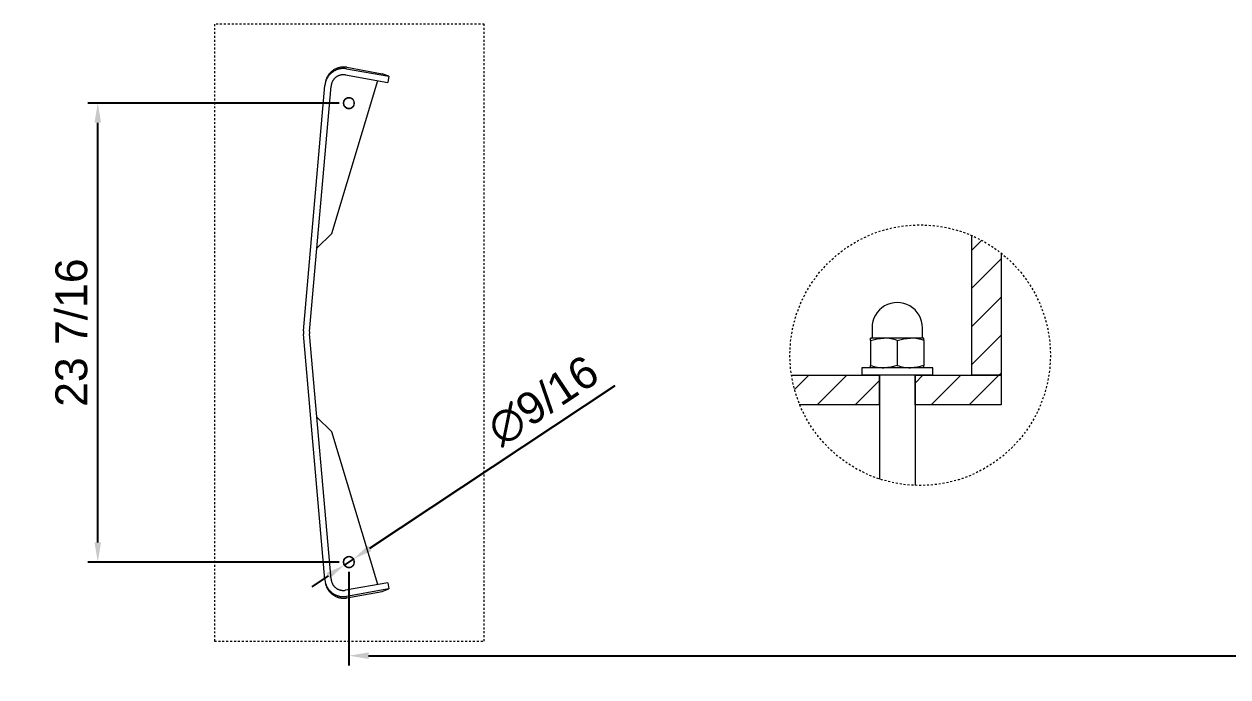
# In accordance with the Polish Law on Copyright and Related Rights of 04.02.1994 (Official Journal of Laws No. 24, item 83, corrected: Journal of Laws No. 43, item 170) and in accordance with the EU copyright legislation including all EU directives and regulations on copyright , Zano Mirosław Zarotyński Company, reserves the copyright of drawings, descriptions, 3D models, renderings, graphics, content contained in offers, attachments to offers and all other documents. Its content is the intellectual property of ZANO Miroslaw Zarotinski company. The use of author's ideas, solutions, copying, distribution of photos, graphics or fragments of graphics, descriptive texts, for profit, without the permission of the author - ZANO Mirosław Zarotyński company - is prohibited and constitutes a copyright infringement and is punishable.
# Model space of a CAD drawing. Header units: inches. Extents: x -10 to 196, y -2 to 124.
# Drawn here: x -10.1 to 51.4, y -1.5 to 31.8 of the extents above; entities that cross this region are included whole.
import ezdxf

# ---------------------------------------------------------------- set-up
doc = ezdxf.new("R2010")
doc.units = ezdxf.units.IN
doc.linetypes.add('HIDDEN', pattern=[1.905, 1.27, -0.635])
for name, color, linetype, lineweight in [('ZANO_R', 7, 'Continuous', 0), ('ZANO_R_przerywana', 250, 'HIDDEN', 0), ('ZANO_W', 1, 'Continuous', 0)]:
    doc.layers.add(name, color=color, linetype=linetype, lineweight=lineweight)
doc.styles.get("Standard").update_dxf_attribs({"font": 'arial.ttf'})
doc.dimstyles.new('amerykanie', dxfattribs={"dimtxt": 50, "dimasz": 50, "dimexe": 0.5, "dimexo": 0.5, "dimgap": 1, "dimtad": 1, "dimdec": 0, "dimzin": 0, "dimlunit": 5, "dimtxsty": 'Standard', "dimcen": 0.09, "dimclrd": 1, "dimclre": 1, "dimclrt": 1, "dimazin": 0, "dimtfac": 1, "dimtdec": 0, "dimtmove": 0, "dimatfit": 3, "dimfxl": 1, "dimtzin": 0, "dimarcsym": 1})

# ---------------------------------------------------------------- blocks, each defined once
blk = doc.blocks.new('*D399')
at = {"layer": 'ZANO_W', "color": 1, "lineweight": -2}
for p, q in [((7.578, 5.042), (20.109, 13.357)), ((6.285, 4.184), (6.745, 4.489)), ((5.452, 3.631), (4.619, 3.078))]:
    blk.add_line(p, q, dxfattribs=at)
at = {"layer": 'ZANO_W', "color": 1}
for points in [[(7.486, 5.18), (7.67, 4.903), (6.745, 4.489)], [(5.544, 3.492), (5.36, 3.77), (6.285, 4.184)]]:
    blk.add_solid(points, dxfattribs=at)
at = {"layer": 'ZANO_W', "color": 1, "insert": (16.437, 12.571), "char_height": 1.625, "attachment_point": 5, "rotation": 33.56791}
blk.add_mtext('∅9/16', dxfattribs=at)
blk = doc.blocks.new('*D400')
at = {"layer": 'ZANO_W', "color": 1, "lineweight": -2}
for p, q in [((6.015, 27.763), (-6.812, 27.763)), ((-6.312, 5.336), (-6.312, 26.763)), ((6.015, 4.336), (-6.812, 4.336))]:
    blk.add_line(p, q, dxfattribs=at)
at = {"layer": 'ZANO_W', "color": 1}
for points in [[(-6.145, 26.763), (-6.479, 26.763), (-6.312, 27.763)], [(-6.479, 5.336), (-6.145, 5.336), (-6.312, 4.336)]]:
    blk.add_solid(points, dxfattribs=at)
at = {"layer": 'ZANO_W', "color": 1, "insert": (-7.653, 16.049), "char_height": 1.625, "attachment_point": 5, "rotation": 90}
blk.add_mtext('23 7/16', dxfattribs=at)
blk = doc.blocks.new('*D401')
at = {"layer": 'ZANO_W', "color": 1, "lineweight": -2}
for p, q in [((6.515, 3.836), (6.515, -0.944)), ((111.279, 3.836), (111.279, -0.944)), ((7.515, -0.444), (110.279, -0.444))]:
    blk.add_line(p, q, dxfattribs=at)
at = {"layer": 'ZANO_W', "color": 1}
for points in [[(7.515, -0.277), (7.515, -0.611), (6.515, -0.444)], [(110.279, -0.611), (110.279, -0.277), (111.279, -0.444)]]:
    blk.add_solid(points, dxfattribs=at)
at = {"layer": 'ZANO_W', "color": 1, "insert": (58.897, 0.897), "char_height": 1.625, "attachment_point": 5}
blk.add_mtext('104 3/4', dxfattribs=at)

msp = doc.modelspace()

# ---------------------------------------------------------------- linework, layer by layer
at = {"layer": 'ZANO_R'}
for p, q in [((5.84741, 29.51885), (5.81794, 29.50478)), ((5.87735, 29.53189), (5.84741, 29.51885)), ((5.90772, 29.5439), (5.87735, 29.53189)), ((5.93849, 29.55485), (5.90772, 29.5439)), ((5.96961, 29.56474), (5.93849, 29.55485)), ((6.00106, 29.57355), (5.96961, 29.56474)), ((6.03279, 29.58127), (6.00106, 29.57355)), ((6.06477, 29.5879), (6.03279, 29.58127)), ((6.06953, 29.514), (6.03741, 29.50781)), ((6.09696, 29.59343), (6.06477, 29.5879)), ((6.10185, 29.51908), (6.06953, 29.514)), ((6.12932, 29.59784), (6.09696, 29.59343)), ((6.13433, 29.52304), (6.10185, 29.51908)), ((6.16181, 29.60114), (6.12932, 29.59784)), ((6.16692, 29.52588), (6.13433, 29.52304)), ((6.19439, 29.60331), (6.16181, 29.60114)), ((6.19959, 29.52759), (6.16692, 29.52588)), ((6.22703, 29.60437), (6.19439, 29.60331)), ((6.2323, 29.52816), (6.19959, 29.52759)), ((6.25969, 29.6043), (6.22703, 29.60437)), ((6.26502, 29.52761), (6.2323, 29.52816)), ((6.29233, 29.60311), (6.25969, 29.6043)), ((6.29769, 29.52593), (6.26502, 29.52761)), ((6.3249, 29.6008), (6.29233, 29.60311)), ((6.33028, 29.52312), (6.29769, 29.52593)), ((6.35738, 29.59736), (6.3249, 29.6008)), ((6.36276, 29.51919), (6.33028, 29.52312)), ((6.38972, 29.59282), (6.35738, 29.59736)), ((6.39509, 29.51414), (6.36276, 29.51919)), ((6.4018, 29.59083), (6.38972, 29.59281)), ((6.39509, 29.51414), (8.54857, 29.13346)), ((6.4018, 29.59083), (8.20698, 29.26689)), ((5.32987, 28.91994), (5.3213, 28.88842)), ((5.33951, 28.95114), (5.32987, 28.91994)), ((5.34689, 28.91571), (5.33587, 28.88491)), ((5.35022, 28.98199), (5.33951, 28.95114)), ((5.35897, 28.94611), (5.34689, 28.91571)), ((5.36199, 29.01246), (5.35022, 28.98199)), ((5.37209, 28.97608), (5.35897, 28.94611)), ((5.37479, 29.0425), (5.36199, 29.01246)), ((5.38625, 29.00558), (5.37209, 28.97608)), ((5.38863, 29.07208), (5.37479, 29.0425)), ((5.40141, 29.03457), (5.38625, 29.00558)), ((5.40347, 29.10117), (5.38863, 29.07208)), ((5.41756, 29.06302), (5.40141, 29.03457)), ((5.4193, 29.12974), (5.40347, 29.10117)), ((5.43469, 29.0909), (5.41756, 29.06302)), ((5.43611, 29.15774), (5.4193, 29.12974)), ((5.45277, 29.11816), (5.43469, 29.0909)), ((5.45387, 29.18514), (5.43611, 29.15774)), ((5.47178, 29.14479), (5.45277, 29.11816)), ((5.47256, 29.21192), (5.45387, 29.18514)), ((5.4917, 29.17074), (5.47178, 29.14479)), ((5.49217, 29.23804), (5.47256, 29.21192)), ((5.51251, 29.19599), (5.4917, 29.17074)), ((5.51266, 29.26347), (5.49217, 29.23804)), ((5.53417, 29.2205), (5.51251, 29.19599)), ((5.53401, 29.28818), (5.51266, 29.26347)), ((5.5562, 29.31214), (5.53401, 29.28818)), ((5.55667, 29.24425), (5.53417, 29.2205)), ((5.5792, 29.33533), (5.5562, 29.31214)), ((5.57998, 29.26721), (5.55667, 29.24425)), ((5.60299, 29.3577), (5.5792, 29.33533)), ((5.60406, 29.28936), (5.57998, 29.26721)), ((5.62753, 29.37925), (5.60299, 29.3577)), ((5.6289, 29.31065), (5.60406, 29.28936)), ((5.6528, 29.39994), (5.62753, 29.37925)), ((5.65446, 29.33108), (5.6289, 29.31065)), ((5.64626, 21.1114), (7.98896, 28.91094)), ((5.67876, 29.41975), (5.6528, 29.39994)), ((5.6807, 29.35061), (5.65446, 29.33108)), ((5.68857, 28.90164), (5.6778, 28.88268)), ((5.70539, 29.43865), (5.67876, 29.41975)), ((5.70761, 29.36922), (5.6807, 29.35061)), ((5.69999, 28.92023), (5.68857, 28.90164)), ((5.71204, 28.9384), (5.69999, 28.92023)), ((5.73266, 29.45663), (5.70539, 29.43865)), ((5.73514, 29.38689), (5.70761, 29.36922)), ((5.72472, 28.95615), (5.71204, 28.9384)), ((5.738, 28.97346), (5.72472, 28.95615)), ((5.76053, 29.47366), (5.73266, 29.45663)), ((5.76327, 29.4036), (5.73514, 29.38689)), ((5.75187, 28.99029), (5.738, 28.97346)), ((5.76631, 29.00663), (5.75187, 28.99029)), ((5.78896, 29.48971), (5.76053, 29.47366)), ((5.79196, 29.41933), (5.76327, 29.4036)), ((5.78131, 29.02247), (5.76631, 29.00663)), ((5.79685, 29.03777), (5.78131, 29.02247)), ((5.81794, 29.50478), (5.78896, 29.48971)), ((5.82117, 29.43405), (5.79196, 29.41933)), ((5.81291, 29.05253), (5.79685, 29.03777)), ((5.82946, 29.06673), (5.81291, 29.05253)), ((5.85088, 29.44776), (5.82117, 29.43405)), ((5.8465, 29.08035), (5.82946, 29.06673)), ((5.864, 29.09337), (5.8465, 29.08035)), ((5.88104, 29.46044), (5.85088, 29.44776)), ((5.88194, 29.10578), (5.864, 29.09337)), ((5.91162, 29.47206), (5.88104, 29.46044)), ((5.90029, 29.11756), (5.88194, 29.10578)), ((5.91904, 29.1287), (5.90029, 29.11756)), ((5.94259, 29.48262), (5.91162, 29.47206)), ((5.93817, 29.13918), (5.91904, 29.1287)), ((5.95765, 29.149), (5.93817, 29.13918)), ((5.9739, 29.49211), (5.94259, 29.48262)), ((5.97745, 29.15814), (5.95765, 29.149)), ((6.00552, 29.5005), (5.9739, 29.49211)), ((5.99756, 29.16659), (5.97745, 29.15814)), ((6.01795, 29.17434), (5.99756, 29.16659)), ((6.03741, 29.50781), (6.00552, 29.5005)), ((6.03859, 29.18138), (6.01795, 29.17434)), ((6.05946, 29.1877), (6.03859, 29.18138)), ((6.08054, 29.1933), (6.05946, 29.1877)), ((6.1018, 29.19817), (6.08054, 29.1933)), ((6.12322, 29.2023), (6.1018, 29.19817)), ((6.14477, 29.20568), (6.12322, 29.2023)), ((6.16642, 29.20832), (6.14477, 29.20568)), ((6.18814, 29.21021), (6.16642, 29.20832)), ((6.20993, 29.21135), (6.18814, 29.21021)), ((6.23173, 29.21174), (6.20993, 29.21135)), ((6.25354, 29.21137), (6.23173, 29.21174)), ((6.27532, 29.21025), (6.25354, 29.21137)), ((6.29705, 29.20838), (6.27532, 29.21025)), ((6.31871, 29.20576), (6.29705, 29.20838)), ((6.34025, 29.20239), (6.31871, 29.20576)), ((6.34025, 29.20239), (8.50878, 28.81905)), ((8.54857, 29.13346), (8.20698, 29.26689)), ((8.54857, 29.13346), (8.50878, 28.81905)), ((4.19308, 16.13181), (5.28926, 28.66124)), ((4.50686, 16.10436), (5.60304, 28.63379)), ((5.29259, 28.69379), (5.28926, 28.66124)), ((5.29613, 28.7397), (5.29027, 28.67275)), ((5.29703, 28.7262), (5.29259, 28.69379)), ((5.3026, 28.75844), (5.29703, 28.7262)), ((5.30927, 28.79047), (5.3026, 28.75844)), ((5.31383, 28.85663), (5.30745, 28.8246)), ((5.31705, 28.82225), (5.30927, 28.79047)), ((5.3213, 28.88842), (5.31383, 28.85663)), ((5.32592, 28.85374), (5.31705, 28.82225)), ((5.33587, 28.88491), (5.32592, 28.85374)), ((5.60526, 28.65549), (5.60304, 28.63379)), ((5.60822, 28.6771), (5.60526, 28.65549)), ((5.61193, 28.69859), (5.60822, 28.6771)), ((5.61638, 28.71994), (5.61193, 28.69859)), ((5.62156, 28.74113), (5.61638, 28.71994)), ((5.62747, 28.76212), (5.62156, 28.74113)), ((5.63411, 28.7829), (5.62747, 28.76212)), ((5.64146, 28.80344), (5.63411, 28.7829)), ((5.64951, 28.82371), (5.64146, 28.80344)), ((5.65826, 28.84368), (5.64951, 28.82371)), ((5.66769, 28.86335), (5.65826, 28.84368)), ((5.6778, 28.88268), (5.66769, 28.86335)), ((6.23943, 27.77199), (6.23927, 27.76258)), ((6.23927, 27.76258), (6.23943, 27.75317)), ((6.23991, 27.78139), (6.23943, 27.77199)), ((6.23943, 27.75317), (6.23991, 27.74377)), ((6.24072, 27.79076), (6.23991, 27.78139)), ((6.23991, 27.74377), (6.24072, 27.73439)), ((6.24184, 27.80011), (6.24072, 27.79076)), ((6.24072, 27.73439), (6.24184, 27.72505)), ((6.24328, 27.80941), (6.24184, 27.80011)), ((6.24184, 27.72505), (6.24328, 27.71575)), ((6.24504, 27.81865), (6.24328, 27.80941)), ((6.24328, 27.71575), (6.24504, 27.70651)), ((6.24711, 27.82783), (6.24504, 27.81865)), ((6.24504, 27.70651), (6.24711, 27.69733)), ((6.24949, 27.83694), (6.24711, 27.82783)), ((6.24711, 27.69733), (6.24949, 27.68822)), ((6.25219, 27.84595), (6.24949, 27.83694)), ((6.24949, 27.68822), (6.25219, 27.67921)), ((6.25518, 27.85487), (6.25219, 27.84595)), ((6.25219, 27.67921), (6.25518, 27.67029)), ((6.25849, 27.86369), (6.25518, 27.85487)), ((6.25518, 27.67029), (6.25849, 27.66147)), ((6.26209, 27.87238), (6.25849, 27.86369)), ((6.26598, 27.88095), (6.26209, 27.87238)), ((6.27017, 27.88937), (6.26598, 27.88095)), ((6.27464, 27.89766), (6.27017, 27.88937)), ((6.27939, 27.90578), (6.27464, 27.89766)), ((6.28442, 27.91373), (6.27939, 27.90578)), ((6.28972, 27.92151), (6.28442, 27.91373)), ((6.29527, 27.92911), (6.28972, 27.92151)), ((6.30109, 27.93651), (6.29527, 27.92911)), ((6.30715, 27.94371), (6.30109, 27.93651)), ((6.31345, 27.95069), (6.30715, 27.94371)), ((6.31999, 27.95746), (6.31345, 27.95069)), ((6.32676, 27.964), (6.31999, 27.95746)), ((6.33375, 27.9703), (6.32676, 27.964)), ((6.34095, 27.97637), (6.33375, 27.9703)), ((6.34835, 27.98218), (6.34095, 27.97637)), ((6.35594, 27.98774), (6.34835, 27.98218)), ((6.36372, 27.99303), (6.35594, 27.98774)), ((6.37168, 27.99806), (6.36372, 27.99303)), ((6.3798, 28.00281), (6.37168, 27.99806)), ((6.38808, 28.00728), (6.3798, 28.00281)), ((6.39651, 28.01147), (6.38808, 28.00728)), ((6.40507, 28.01537), (6.39651, 28.01147)), ((6.41377, 28.01897), (6.40507, 28.01537)), ((6.42258, 28.02227), (6.41377, 28.01897)), ((6.4315, 28.02527), (6.42258, 28.02227)), ((6.44052, 28.02796), (6.4315, 28.02527)), ((6.44962, 28.03035), (6.44052, 28.02796)), ((6.4588, 28.03242), (6.44962, 28.03035)), ((6.46805, 28.03417), (6.4588, 28.03242)), ((6.47735, 28.03562), (6.46805, 28.03417)), ((6.48669, 28.03674), (6.47735, 28.03562)), ((6.49607, 28.03754), (6.48669, 28.03674)), ((6.50547, 28.03802), (6.49607, 28.03754)), ((6.51487, 28.03818), (6.50547, 28.03802)), ((6.52428, 28.03802), (6.51487, 28.03818)), ((6.53368, 28.03754), (6.52428, 28.03802)), ((6.54306, 28.03674), (6.53368, 28.03754)), ((6.5524, 28.03562), (6.54306, 28.03674)), ((6.5617, 28.03417), (6.5524, 28.03562)), ((6.57095, 28.03242), (6.5617, 28.03417)), ((6.58013, 28.03035), (6.57095, 28.03242)), ((6.58923, 28.02796), (6.58013, 28.03035)), ((6.59825, 28.02527), (6.58923, 28.02796)), ((6.60717, 28.02227), (6.59825, 28.02527)), ((6.61598, 28.01897), (6.60717, 28.02227)), ((6.62468, 28.01537), (6.61598, 28.01897)), ((6.63324, 28.01147), (6.62468, 28.01537)), ((6.64167, 28.00728), (6.63324, 28.01147)), ((6.64995, 28.00281), (6.64167, 28.00728)), ((6.65807, 27.99806), (6.64995, 28.00281)), ((6.66603, 27.99303), (6.65807, 27.99806)), ((6.67381, 27.98774), (6.66603, 27.99303)), ((6.6814, 27.98218), (6.67381, 27.98774)), ((6.6888, 27.97637), (6.6814, 27.98218)), ((6.696, 27.9703), (6.6888, 27.97637)), ((6.70299, 27.964), (6.696, 27.9703)), ((6.70976, 27.95746), (6.70299, 27.964)), ((6.7163, 27.95069), (6.70976, 27.95746)), ((6.7226, 27.94371), (6.7163, 27.95069)), ((6.72866, 27.93651), (6.7226, 27.94371)), ((6.73448, 27.92911), (6.72866, 27.93651)), ((6.74003, 27.92151), (6.73448, 27.92911)), ((6.74533, 27.91373), (6.74003, 27.92151)), ((6.75036, 27.90578), (6.74533, 27.91373)), ((6.75511, 27.89766), (6.75036, 27.90578)), ((6.75958, 27.88937), (6.75511, 27.89766)), ((6.76376, 27.88095), (6.75958, 27.88937)), ((6.76766, 27.87238), (6.76376, 27.88095)), ((6.77126, 27.86369), (6.76766, 27.87238)), ((6.77456, 27.85487), (6.77126, 27.86369)), ((6.77126, 27.66147), (6.77456, 27.67029)), ((6.77756, 27.84595), (6.77456, 27.85487)), ((6.77456, 27.67029), (6.77756, 27.67921)), ((6.78026, 27.83694), (6.77756, 27.84595)), ((6.77756, 27.67921), (6.78026, 27.68822)), ((6.78264, 27.82783), (6.78026, 27.83694)), ((6.78026, 27.68822), (6.78264, 27.69733)), ((6.78471, 27.81865), (6.78264, 27.82783)), ((6.78264, 27.69733), (6.78471, 27.70651)), ((6.78647, 27.80941), (6.78471, 27.81865)), ((6.78471, 27.70651), (6.78647, 27.71575)), ((6.78791, 27.80011), (6.78647, 27.80941)), ((6.78647, 27.71575), (6.78791, 27.72505)), ((6.78903, 27.79076), (6.78791, 27.80011)), ((6.78791, 27.72505), (6.78903, 27.73439)), ((6.78984, 27.78139), (6.78903, 27.79076)), ((6.78903, 27.73439), (6.78984, 27.74377)), ((6.79032, 27.77199), (6.78984, 27.78139)), ((6.78984, 27.74377), (6.79032, 27.75317)), ((6.79048, 27.76258), (6.79032, 27.77199)), ((6.79032, 27.75317), (6.79048, 27.76258)), ((6.25849, 27.66147), (6.26209, 27.65278)), ((6.26209, 27.65278), (6.26598, 27.64421)), ((6.26598, 27.64421), (6.27017, 27.63578)), ((6.27017, 27.63578), (6.27464, 27.6275)), ((6.27464, 27.6275), (6.27939, 27.61938)), ((6.27939, 27.61938), (6.28442, 27.61142)), ((6.28442, 27.61142), (6.28972, 27.60364)), ((6.28972, 27.60364), (6.29527, 27.59605)), ((6.29527, 27.59605), (6.30109, 27.58865)), ((6.30109, 27.58865), (6.30715, 27.58145)), ((6.30715, 27.58145), (6.31345, 27.57447)), ((6.31345, 27.57447), (6.31999, 27.5677)), ((6.31999, 27.5677), (6.32676, 27.56116)), ((6.32676, 27.56116), (6.33375, 27.55485)), ((6.33375, 27.55485), (6.34095, 27.54879)), ((6.34095, 27.54879), (6.34835, 27.54298)), ((6.34835, 27.54298), (6.35594, 27.53742)), ((6.35594, 27.53742), (6.36372, 27.53213)), ((6.36372, 27.53213), (6.37168, 27.5271)), ((6.37168, 27.5271), (6.3798, 27.52235)), ((6.3798, 27.52235), (6.38808, 27.51788)), ((6.38808, 27.51788), (6.39651, 27.51369)), ((6.39651, 27.51369), (6.40507, 27.50979)), ((6.40507, 27.50979), (6.41377, 27.50619)), ((6.41377, 27.50619), (6.42258, 27.50289)), ((6.42258, 27.50289), (6.4315, 27.49989)), ((6.4315, 27.49989), (6.44052, 27.4972)), ((6.44052, 27.4972), (6.44962, 27.49481)), ((6.44962, 27.49481), (6.4588, 27.49274)), ((6.4588, 27.49274), (6.46805, 27.49098)), ((6.46805, 27.49098), (6.47735, 27.48954)), ((6.47735, 27.48954), (6.48669, 27.48842)), ((6.48669, 27.48842), (6.49607, 27.48762)), ((6.49607, 27.48762), (6.50547, 27.48714)), ((6.50547, 27.48714), (6.51487, 27.48698)), ((6.51487, 27.48698), (6.52428, 27.48714)), ((6.52428, 27.48714), (6.53368, 27.48762)), ((6.53368, 27.48762), (6.54306, 27.48842)), ((6.54306, 27.48842), (6.5524, 27.48954)), ((6.5524, 27.48954), (6.5617, 27.49098)), ((6.5617, 27.49098), (6.57095, 27.49274)), ((6.57095, 27.49274), (6.58013, 27.49481)), ((6.58013, 27.49481), (6.58923, 27.4972)), ((6.58923, 27.4972), (6.59825, 27.49989)), ((6.59825, 27.49989), (6.60717, 27.50289)), ((6.60717, 27.50289), (6.61598, 27.50619)), ((6.61598, 27.50619), (6.62468, 27.50979)), ((6.62468, 27.50979), (6.63324, 27.51369)), ((6.63324, 27.51369), (6.64167, 27.51788)), ((6.64167, 27.51788), (6.64995, 27.52235)), ((6.64995, 27.52235), (6.65807, 27.5271)), ((6.65807, 27.5271), (6.66603, 27.53213)), ((6.66603, 27.53213), (6.67381, 27.53742)), ((6.67381, 27.53742), (6.6814, 27.54298)), ((6.6814, 27.54298), (6.6888, 27.54879)), ((6.6888, 27.54879), (6.696, 27.55485)), ((6.696, 27.55485), (6.70299, 27.56116)), ((6.70299, 27.56116), (6.70976, 27.5677)), ((6.70976, 27.5677), (6.7163, 27.57447)), ((6.7163, 27.57447), (6.7226, 27.58145)), ((6.7226, 27.58145), (6.72866, 27.58865)), ((6.72866, 27.58865), (6.73448, 27.59605)), ((6.73448, 27.59605), (6.74003, 27.60364)), ((6.74003, 27.60364), (6.74533, 27.61142)), ((6.74533, 27.61142), (6.75036, 27.61938)), ((6.75036, 27.61938), (6.75511, 27.6275)), ((6.75511, 27.6275), (6.75958, 27.63578)), ((6.75958, 27.63578), (6.76376, 27.64421)), ((6.76376, 27.64421), (6.76766, 27.65278)), ((6.76766, 27.65278), (6.77126, 27.66147)), ((5.64626, 21.1114), (4.87955, 20.36423)), ((38.30534, 21.01672), (38.30534, 13.87629)), ((38.30534, 20.23748), (38.83172, 20.76386)), ((38.30534, 18.29484), (39.81961, 19.80911)), ((39.81961, 20.11578), (39.81961, 13.87629)), ((38.30534, 16.35219), (39.81961, 17.86646)), ((4.18988, 16.07694), (4.18949, 16.04946)), ((4.18949, 16.04946), (4.18988, 16.02197)), ((4.19108, 16.1044), (4.18988, 16.07694)), ((4.18988, 16.02197), (4.19108, 15.99451)), ((4.19308, 16.13181), (4.19108, 16.1044)), ((4.19108, 15.99451), (4.19308, 15.9671)), ((4.50473, 16.06778), (4.50446, 16.04946)), ((4.50446, 16.04946), (4.50473, 16.03113)), ((4.50553, 16.08609), (4.50473, 16.06778)), ((4.50473, 16.03113), (4.50553, 16.01283)), ((4.50686, 16.10436), (4.50553, 16.08609)), ((4.50553, 16.01283), (4.50686, 15.99455)), ((5.60304, 3.46512), (4.50686, 15.99455)), ((33.23255, 16.29911), (33.23255, 15.80698)), ((35.8068, 15.80698), (35.8068, 16.29911)), ((5.28926, 3.43767), (4.19308, 15.9671)), ((33.15683, 15.6474), (33.15683, 15.76912)), ((33.83825, 15.76912), (33.15683, 15.76912)), ((33.15683, 15.6474), (33.49068, 15.73571)), ((33.15683, 15.6474), (33.15683, 14.37658)), ((33.49068, 15.73571), (33.83825, 15.76912)), ((35.20109, 15.76912), (33.83825, 15.76912)), ((34.51967, 15.6474), (34.85352, 15.73571)), ((34.51967, 15.6474), (34.51967, 14.37658)), ((34.85352, 15.73571), (35.20109, 15.76912)), ((35.88252, 15.76912), (35.20109, 15.76912)), ((35.88252, 15.6474), (35.88252, 15.76912)), ((35.88252, 15.6474), (35.88252, 14.37658)), ((38.30534, 14.40955), (39.81961, 15.92381)), ((32.70255, 14.25486), (32.70255, 13.87629)), ((36.33679, 14.25486), (32.70255, 14.25486)), ((33.15683, 14.25486), (33.15683, 14.37658)), ((34.18583, 14.28826), (33.83825, 14.25486)), ((34.51967, 14.37658), (34.18583, 14.28826)), ((35.54866, 14.28826), (35.20109, 14.25486)), ((35.88252, 14.37658), (35.54866, 14.28826)), ((35.88252, 14.25486), (35.88252, 14.37658)), ((36.33679, 13.87629), (36.33679, 14.25486)), ((29.11276, 13.87968), (33.61111, 13.87629)), ((29.26952, 13.1443), (30.00473, 13.87952)), ((30.42988, 12.36202), (31.94564, 13.87778)), ((32.37252, 12.36202), (33.61111, 13.6006)), ((36.33679, 13.87629), (32.70255, 13.87629)), ((33.61111, 12.36202), (33.61111, 13.87629)), ((33.61111, 13.87629), (33.61111, 8.57504)), ((35.42823, 12.36202), (35.42823, 13.87629)), ((35.42823, 13.87629), (39.81961, 13.87629)), ((35.42823, 13.87629), (35.42823, 8.24727)), ((35.42823, 13.47508), (35.82944, 13.87629)), ((36.25782, 12.36202), (37.77208, 13.87629)), ((38.20046, 12.36202), (39.71473, 13.87629)), ((39.81961, 13.87629), (38.30534, 13.87629)), ((39.71473, 13.87629), (39.81961, 13.98117)), ((33.61111, 12.36202), (29.50671, 12.36202)), ((39.81961, 12.36202), (35.42823, 12.36202)), ((5.64626, 10.98752), (4.87955, 11.73468)), ((7.98896, 3.18797), (5.64626, 10.98752)), ((6.23943, 4.34574), (6.23927, 4.33633)), ((6.23927, 4.33633), (6.23943, 4.32692)), ((6.23991, 4.35514), (6.23943, 4.34574)), ((6.23943, 4.32692), (6.23991, 4.31753)), ((6.24072, 4.36452), (6.23991, 4.35514)), ((6.23991, 4.31753), (6.24072, 4.30815)), ((6.24184, 4.37386), (6.24072, 4.36452)), ((6.24072, 4.30815), (6.24184, 4.29881)), ((6.24328, 4.38316), (6.24184, 4.37386)), ((6.24504, 4.39241), (6.24328, 4.38316)), ((6.24711, 4.40159), (6.24504, 4.39241)), ((6.24949, 4.41069), (6.24711, 4.40159)), ((6.25219, 4.41971), (6.24949, 4.41069)), ((6.25518, 4.42863), (6.25219, 4.41971)), ((6.25849, 4.43744), (6.25518, 4.42863)), ((6.26209, 4.44613), (6.25849, 4.43744)), ((6.26598, 4.4547), (6.26209, 4.44613)), ((6.27017, 4.46313), (6.26598, 4.4547)), ((6.27464, 4.47141), (6.27017, 4.46313)), ((6.27939, 4.47953), (6.27464, 4.47141)), ((6.28442, 4.48749), (6.27939, 4.47953)), ((6.28972, 4.49527), (6.28442, 4.48749)), ((6.29527, 4.50286), (6.28972, 4.49527)), ((6.30109, 4.51026), (6.29527, 4.50286)), ((6.30715, 4.51746), (6.30109, 4.51026)), ((6.31345, 4.52445), (6.30715, 4.51746)), ((6.31999, 4.53121), (6.31345, 4.52445)), ((6.32676, 4.53775), (6.31999, 4.53121)), ((6.33375, 4.54406), (6.32676, 4.53775)), ((6.34095, 4.55012), (6.33375, 4.54406)), ((6.34835, 4.55594), (6.34095, 4.55012)), ((6.35594, 4.56149), (6.34835, 4.55594)), ((6.36372, 4.56679), (6.35594, 4.56149)), ((6.37168, 4.57181), (6.36372, 4.56679)), ((6.3798, 4.57657), (6.37168, 4.57181)), ((6.38808, 4.58104), (6.3798, 4.57657)), ((6.39651, 4.58522), (6.38808, 4.58104)), ((6.40507, 4.58912), (6.39651, 4.58522)), ((6.41377, 4.59272), (6.40507, 4.58912)), ((6.42258, 4.59602), (6.41377, 4.59272)), ((6.4315, 4.59902), (6.42258, 4.59602)), ((6.44052, 4.60172), (6.4315, 4.59902)), ((6.44962, 4.6041), (6.44052, 4.60172)), ((6.4588, 4.60617), (6.44962, 4.6041)), ((6.46805, 4.60793), (6.4588, 4.60617)), ((6.47735, 4.60937), (6.46805, 4.60793)), ((6.48669, 4.61049), (6.47735, 4.60937)), ((6.49607, 4.61129), (6.48669, 4.61049)), ((6.50547, 4.61178), (6.49607, 4.61129)), ((6.51487, 4.61194), (6.50547, 4.61178)), ((6.52428, 4.61178), (6.51487, 4.61194)), ((6.53368, 4.61129), (6.52428, 4.61178)), ((6.54306, 4.61049), (6.53368, 4.61129)), ((6.5524, 4.60937), (6.54306, 4.61049)), ((6.5617, 4.60793), (6.5524, 4.60937)), ((6.57095, 4.60617), (6.5617, 4.60793)), ((6.58013, 4.6041), (6.57095, 4.60617)), ((6.58923, 4.60172), (6.58013, 4.6041)), ((6.59825, 4.59902), (6.58923, 4.60172)), ((6.60717, 4.59602), (6.59825, 4.59902)), ((6.61598, 4.59272), (6.60717, 4.59602)), ((6.62468, 4.58912), (6.61598, 4.59272)), ((6.63324, 4.58522), (6.62468, 4.58912)), ((6.64167, 4.58104), (6.63324, 4.58522)), ((6.64995, 4.57657), (6.64167, 4.58104)), ((6.65807, 4.57181), (6.64995, 4.57657)), ((6.66603, 4.56679), (6.65807, 4.57181)), ((6.67381, 4.56149), (6.66603, 4.56679)), ((6.6814, 4.55594), (6.67381, 4.56149)), ((6.6888, 4.55012), (6.6814, 4.55594)), ((6.696, 4.54406), (6.6888, 4.55012)), ((6.70299, 4.53775), (6.696, 4.54406)), ((6.70976, 4.53121), (6.70299, 4.53775)), ((6.7163, 4.52445), (6.70976, 4.53121)), ((6.7226, 4.51746), (6.7163, 4.52445)), ((6.72866, 4.51026), (6.7226, 4.51746)), ((6.73448, 4.50286), (6.72866, 4.51026)), ((6.74003, 4.49527), (6.73448, 4.50286)), ((6.74533, 4.48749), (6.74003, 4.49527)), ((6.75036, 4.47953), (6.74533, 4.48749)), ((6.75511, 4.47141), (6.75036, 4.47953)), ((6.75958, 4.46313), (6.75511, 4.47141)), ((6.76376, 4.4547), (6.75958, 4.46313)), ((6.76766, 4.44613), (6.76376, 4.4547)), ((6.77126, 4.43744), (6.76766, 4.44613)), ((6.77456, 4.42863), (6.77126, 4.43744)), ((6.77756, 4.41971), (6.77456, 4.42863)), ((6.78026, 4.41069), (6.77756, 4.41971)), ((6.78264, 4.40159), (6.78026, 4.41069)), ((6.78471, 4.39241), (6.78264, 4.40159)), ((6.78647, 4.38316), (6.78471, 4.39241)), ((6.78791, 4.37386), (6.78647, 4.38316)), ((6.78903, 4.36452), (6.78791, 4.37386)), ((6.78791, 4.29881), (6.78903, 4.30815)), ((6.78984, 4.35514), (6.78903, 4.36452)), ((6.78903, 4.30815), (6.78984, 4.31753)), ((6.79032, 4.34574), (6.78984, 4.35514)), ((6.78984, 4.31753), (6.79032, 4.32692)), ((6.79048, 4.33633), (6.79032, 4.34574)), ((6.79032, 4.32692), (6.79048, 4.33633)), ((6.24184, 4.29881), (6.24328, 4.28951)), ((6.24328, 4.28951), (6.24504, 4.28026)), ((6.24504, 4.28026), (6.24711, 4.27108)), ((6.24711, 4.27108), (6.24949, 4.26198)), ((6.24949, 4.26198), (6.25219, 4.25296)), ((6.25219, 4.25296), (6.25518, 4.24404)), ((6.25518, 4.24404), (6.25849, 4.23523)), ((6.25849, 4.23523), (6.26209, 4.22653)), ((6.26209, 4.22653), (6.26598, 4.21797)), ((6.26598, 4.21797), (6.27017, 4.20954)), ((6.27017, 4.20954), (6.27464, 4.20126)), ((6.27464, 4.20126), (6.27939, 4.19314)), ((6.27939, 4.19314), (6.28442, 4.18518)), ((6.28442, 4.18518), (6.28972, 4.1774)), ((6.28972, 4.1774), (6.29527, 4.1698)), ((6.29527, 4.1698), (6.30109, 4.1624)), ((6.30109, 4.1624), (6.30715, 4.15521)), ((6.30715, 4.15521), (6.31345, 4.14822)), ((6.31345, 4.14822), (6.31999, 4.14145)), ((6.31999, 4.14145), (6.32676, 4.13491)), ((6.32676, 4.13491), (6.33375, 4.12861)), ((6.33375, 4.12861), (6.34095, 4.12255)), ((6.34095, 4.12255), (6.34835, 4.11673)), ((6.34835, 4.11673), (6.35594, 4.11118)), ((6.35594, 4.11118), (6.36372, 4.10588)), ((6.36372, 4.10588), (6.37168, 4.10085)), ((6.37168, 4.10085), (6.3798, 4.0961)), ((6.3798, 4.0961), (6.38808, 4.09163)), ((6.38808, 4.09163), (6.39651, 4.08744)), ((6.39651, 4.08744), (6.40507, 4.08355)), ((6.40507, 4.08355), (6.41377, 4.07995)), ((6.41377, 4.07995), (6.42258, 4.07664)), ((6.42258, 4.07664), (6.4315, 4.07364)), ((6.4315, 4.07364), (6.44052, 4.07095)), ((6.44052, 4.07095), (6.44962, 4.06857)), ((6.44962, 4.06857), (6.4588, 4.0665)), ((6.4588, 4.0665), (6.46805, 4.06474)), ((6.46805, 4.06474), (6.47735, 4.0633)), ((6.47735, 4.0633), (6.48669, 4.06218)), ((6.48669, 4.06218), (6.49607, 4.06137)), ((6.49607, 4.06137), (6.50547, 4.06089)), ((6.50547, 4.06089), (6.51487, 4.06073)), ((6.51487, 4.06073), (6.52428, 4.06089)), ((6.52428, 4.06089), (6.53368, 4.06137)), ((6.53368, 4.06137), (6.54306, 4.06218)), ((6.54306, 4.06218), (6.5524, 4.0633)), ((6.5524, 4.0633), (6.5617, 4.06474)), ((6.5617, 4.06474), (6.57095, 4.0665)), ((6.57095, 4.0665), (6.58013, 4.06857)), ((6.58013, 4.06857), (6.58923, 4.07095)), ((6.58923, 4.07095), (6.59825, 4.07364)), ((6.59825, 4.07364), (6.60717, 4.07664)), ((6.60717, 4.07664), (6.61598, 4.07995)), ((6.61598, 4.07995), (6.62468, 4.08355)), ((6.62468, 4.08355), (6.63324, 4.08744)), ((6.63324, 4.08744), (6.64167, 4.09163)), ((6.64167, 4.09163), (6.64995, 4.0961)), ((6.64995, 4.0961), (6.65807, 4.10085)), ((6.65807, 4.10085), (6.66603, 4.10588)), ((6.66603, 4.10588), (6.67381, 4.11118)), ((6.67381, 4.11118), (6.6814, 4.11673)), ((6.6814, 4.11673), (6.6888, 4.12255)), ((6.6888, 4.12255), (6.696, 4.12861)), ((6.696, 4.12861), (6.70299, 4.13491)), ((6.70299, 4.13491), (6.70976, 4.14145)), ((6.70976, 4.14145), (6.7163, 4.14822)), ((6.7163, 4.14822), (6.7226, 4.15521)), ((6.7226, 4.15521), (6.72866, 4.1624)), ((6.72866, 4.1624), (6.73448, 4.1698)), ((6.73448, 4.1698), (6.74003, 4.1774)), ((6.74003, 4.1774), (6.74533, 4.18518)), ((6.74533, 4.18518), (6.75036, 4.19314)), ((6.75036, 4.19314), (6.75511, 4.20126)), ((6.75511, 4.20126), (6.75958, 4.20954)), ((6.75958, 4.20954), (6.76376, 4.21797)), ((6.76376, 4.21797), (6.76766, 4.22653)), ((6.76766, 4.22653), (6.77126, 4.23523)), ((6.77126, 4.23523), (6.77456, 4.24404)), ((6.77456, 4.24404), (6.77756, 4.25296)), ((6.77756, 4.25296), (6.78026, 4.26198)), ((6.78026, 4.26198), (6.78264, 4.27108)), ((6.78264, 4.27108), (6.78471, 4.28026)), ((6.78471, 4.28026), (6.78647, 4.28951)), ((6.78647, 4.28951), (6.78791, 4.29881)), ((5.28926, 3.43767), (5.29259, 3.40512)), ((5.29027, 3.42616), (5.29613, 3.35921)), ((5.29259, 3.40512), (5.29703, 3.37271)), ((5.29703, 3.37271), (5.3026, 3.34047)), ((5.3026, 3.34047), (5.30927, 3.30844)), ((5.30745, 3.27431), (5.31383, 3.24228)), ((5.30927, 3.30844), (5.31705, 3.27666)), ((5.31383, 3.24228), (5.3213, 3.21049)), ((5.31705, 3.27666), (5.32592, 3.24517)), ((5.3213, 3.21049), (5.32987, 3.17898)), ((5.32592, 3.24517), (5.33587, 3.21401)), ((5.32987, 3.17898), (5.33951, 3.14777)), ((5.33587, 3.21401), (5.34689, 3.1832)), ((5.33951, 3.14777), (5.35022, 3.11692)), ((5.34689, 3.1832), (5.35897, 3.1528)), ((5.35022, 3.11692), (5.36199, 3.08646)), ((5.35897, 3.1528), (5.37209, 3.12283)), ((5.36199, 3.08646), (5.37479, 3.05642)), ((5.37209, 3.12283), (5.38625, 3.09333)), ((5.38625, 3.09333), (5.40141, 3.06434)), ((5.60304, 3.46512), (5.60526, 3.44342)), ((5.60526, 3.44342), (5.60822, 3.42182)), ((5.60822, 3.42182), (5.61193, 3.40032)), ((5.61193, 3.40032), (5.61638, 3.37897)), ((5.61638, 3.37897), (5.62156, 3.35778)), ((5.62156, 3.35778), (5.62747, 3.33679)), ((5.62747, 3.33679), (5.63411, 3.31601)), ((5.63411, 3.31601), (5.64146, 3.29548)), ((5.64146, 3.29548), (5.64951, 3.27521)), ((5.64951, 3.27521), (5.65826, 3.25523)), ((5.65826, 3.25523), (5.66769, 3.23556)), ((5.66769, 3.23556), (5.6778, 3.21624)), ((5.6778, 3.21624), (5.68857, 3.19727)), ((5.68857, 3.19727), (5.69999, 3.17869)), ((5.69999, 3.17869), (5.71204, 3.16051)), ((5.71204, 3.16051), (5.72472, 3.14276)), ((5.72472, 3.14276), (5.738, 3.12546)), ((5.738, 3.12546), (5.75187, 3.10863)), ((5.75187, 3.10863), (5.76631, 3.09228)), ((5.76631, 3.09228), (5.78131, 3.07645)), ((5.78131, 3.07645), (5.79685, 3.06114)), ((8.50878, 3.27987), (6.34025, 2.89653)), ((8.50878, 3.27987), (8.54857, 2.96546)), ((5.37479, 3.05642), (5.38863, 3.02683)), ((5.38863, 3.02683), (5.40347, 2.99774)), ((5.40141, 3.06434), (5.41756, 3.03589)), ((5.40347, 2.99774), (5.4193, 2.96918)), ((5.41756, 3.03589), (5.43469, 3.00802)), ((5.4193, 2.96918), (5.43611, 2.94118)), ((5.43469, 3.00802), (5.45277, 2.98075)), ((5.43611, 2.94118), (5.45387, 2.91377)), ((5.45277, 2.98075), (5.47178, 2.95413)), ((5.45387, 2.91377), (5.47256, 2.88699)), ((5.47178, 2.95413), (5.4917, 2.92817)), ((5.47256, 2.88699), (5.49217, 2.86087)), ((5.4917, 2.92817), (5.51251, 2.90293)), ((5.49217, 2.86087), (5.51266, 2.83544)), ((5.51251, 2.90293), (5.53417, 2.87841)), ((5.51266, 2.83544), (5.53401, 2.81073)), ((5.53401, 2.81073), (5.5562, 2.78677)), ((5.53417, 2.87841), (5.55667, 2.85466)), ((5.5562, 2.78677), (5.5792, 2.76359)), ((5.55667, 2.85466), (5.57998, 2.8317)), ((5.5792, 2.76359), (5.60299, 2.74121)), ((5.57998, 2.8317), (5.60406, 2.80956)), ((5.60299, 2.74121), (5.62753, 2.71966)), ((5.60406, 2.80956), (5.6289, 2.78826)), ((5.62753, 2.71966), (5.6528, 2.69897)), ((5.6289, 2.78826), (5.65446, 2.76784)), ((5.6528, 2.69897), (5.67876, 2.67916)), ((5.65446, 2.76784), (5.6807, 2.74831)), ((5.67876, 2.67916), (5.70539, 2.66026)), ((5.6807, 2.74831), (5.70761, 2.72969)), ((5.70539, 2.66026), (5.73266, 2.64229)), ((5.70761, 2.72969), (5.73514, 2.71202)), ((5.73266, 2.64229), (5.76053, 2.62526)), ((5.73514, 2.71202), (5.76327, 2.69531)), ((5.76053, 2.62526), (5.78896, 2.6092)), ((5.76327, 2.69531), (5.79196, 2.67959)), ((5.78896, 2.6092), (5.81794, 2.59413)), ((5.79196, 2.67959), (5.82117, 2.66486)), ((5.79685, 3.06114), (5.81291, 3.04638)), ((5.81291, 3.04638), (5.82946, 3.03218)), ((5.81794, 2.59413), (5.84741, 2.58006)), ((5.82117, 2.66486), (5.85088, 2.65115)), ((5.82946, 3.03218), (5.8465, 3.01857)), ((5.8465, 3.01857), (5.864, 3.00555)), ((5.84741, 2.58006), (5.87735, 2.56702)), ((5.85088, 2.65115), (5.88104, 2.63848)), ((5.864, 3.00555), (5.88194, 2.99314)), ((5.87735, 2.56702), (5.90772, 2.55502)), ((5.88104, 2.63848), (5.91162, 2.62685)), ((5.88194, 2.99314), (5.90029, 2.98136)), ((5.90029, 2.98136), (5.91904, 2.97022)), ((5.90772, 2.55502), (5.93849, 2.54406)), ((5.91162, 2.62685), (5.94259, 2.61629)), ((5.91904, 2.97022), (5.93817, 2.95973)), ((5.93817, 2.95973), (5.95765, 2.94992)), ((5.93849, 2.54406), (5.96961, 2.53418)), ((5.94259, 2.61629), (5.9739, 2.60681)), ((5.95765, 2.94992), (5.97745, 2.94078)), ((5.96961, 2.53418), (6.00106, 2.52536)), ((5.9739, 2.60681), (6.00552, 2.59841)), ((5.97745, 2.94078), (5.99756, 2.93233)), ((5.99756, 2.93233), (6.01795, 2.92458)), ((6.00106, 2.52536), (6.03279, 2.51764)), ((6.00552, 2.59841), (6.03741, 2.59111)), ((6.01795, 2.92458), (6.03859, 2.91754)), ((6.03279, 2.51764), (6.06477, 2.51101)), ((6.03741, 2.59111), (6.06953, 2.58491)), ((6.03859, 2.91754), (6.05946, 2.91121)), ((6.05946, 2.91121), (6.08054, 2.90561)), ((6.06477, 2.51101), (6.09696, 2.50549)), ((6.06953, 2.58491), (6.10185, 2.57983)), ((6.08054, 2.90561), (6.1018, 2.90075)), ((6.09696, 2.50549), (6.12932, 2.50107)), ((6.1018, 2.90075), (6.12322, 2.89662)), ((6.10185, 2.57983), (6.13433, 2.57587)), ((6.12322, 2.89662), (6.14477, 2.89323)), ((6.12932, 2.50107), (6.16181, 2.49778)), ((6.13433, 2.57587), (6.16692, 2.57304)), ((6.14477, 2.89323), (6.16642, 2.89059)), ((6.16181, 2.49778), (6.19439, 2.4956)), ((6.16642, 2.89059), (6.18814, 2.8887)), ((6.16692, 2.57304), (6.19959, 2.57133)), ((6.18814, 2.8887), (6.20993, 2.88756)), ((6.19439, 2.4956), (6.22703, 2.49454)), ((6.19959, 2.57133), (6.2323, 2.57075)), ((6.20993, 2.88756), (6.23173, 2.88717)), ((6.22703, 2.49454), (6.25969, 2.49461)), ((6.23173, 2.88717), (6.25354, 2.88754)), ((6.2323, 2.57075), (6.26502, 2.5713)), ((6.25354, 2.88754), (6.27532, 2.88866)), ((6.25969, 2.49461), (6.29233, 2.4958)), ((6.26502, 2.5713), (6.29769, 2.57298)), ((6.27532, 2.88866), (6.29705, 2.89054)), ((6.29233, 2.4958), (6.3249, 2.49812)), ((6.29705, 2.89054), (6.31871, 2.89316)), ((6.29769, 2.57298), (6.33028, 2.57579)), ((6.31871, 2.89316), (6.34025, 2.89653)), ((6.3249, 2.49812), (6.35738, 2.50155)), ((6.33028, 2.57579), (6.36276, 2.57972)), ((6.35738, 2.50155), (6.38972, 2.5061)), ((6.36276, 2.57972), (6.39509, 2.58478)), ((6.38972, 2.5061), (6.4018, 2.50808)), ((8.54857, 2.96546), (6.39509, 2.58478)), ((6.4018, 2.50808), (8.20698, 2.83203)), ((8.20698, 2.83203), (8.54857, 2.96546))]:
    msp.add_line(p, q, dxfattribs=at)
msp.add_lwpolyline([(39.81961, 13.87629), (39.81961, 12.36202)], dxfattribs=at)
for centre in [(6.51486, 27.76256), (6.51486, 4.33631)]:
    msp.add_circle(centre, 0.27558, dxfattribs=at)
for centre, radius, start, end in [((34.51967, 16.29912), 1.28713, 359.9997308, 180.0002692), ((33.19468, 15.80699), 0.03786, 270.0029354, 359.9902351), ((33.82082, 13.7034), 2.06579, 70.2269566, 89.5167659), ((35.18367, 13.7034), 2.06579, 70.2269566, 89.5167659), ((35.84466, 15.80699), 0.03786, 180.0097649, 269.9970646), ((33.85569, 16.3207), 2.06592, 250.2279308, 269.5162644), ((35.21853, 16.3207), 2.06592, 250.2279308, 269.5162644)]:
    msp.add_arc(centre, radius, start, end, dxfattribs=at)
at = {"layer": 'ZANO_R_przerywana', "ltscale": 0.05}
for p, q in [((-0.35118, 31.79819), (-0.35118, 0.30072)), ((13.42897, 31.79819), (-0.35118, 31.79819)), ((13.42897, 0.30072), (13.42897, 31.79819)), ((-0.35118, 0.30072), (13.42897, 0.30072))]:
    msp.add_line(p, q, dxfattribs=at)
at = {"layer": 'ZANO_R_przerywana', "color": 1, "ltscale": 0.05}
msp.add_circle((35.6896, 14.89723), 6.65509, dxfattribs=at)

# ---------------------------------------------------------------- dimensions: what is measured, and where the dimension line sits
at = {"layer": 'ZANO_W'}
dim = msp.add_linear_dim(base=(-6.312147, 27.76256), p1=(6.514864, 4.336313), p2=(6.514856, 27.76256), angle=90, dimstyle='amerykanie', override={"dimtxt": 1.625, "dimasz": 1, "dimgap": 0.5, "dimdec": 4, "dimaunit": 1, "dimadec": 1, "dimtdec": 4, "dimtmove": 1, "dimfrac": 2}, dxfattribs=at)
dim.commit()
dim.dimension.update_dxf_attribs({"geometry": '*D400', "text_midpoint": (-7.652913, 16.049436)})
dim = msp.add_diameter_dim_2p(p1=(6.28522, 4.18392), p2=(6.7445, 4.4887), dimstyle='amerykanie', override={"dimtxt": 1.625, "dimasz": 1, "dimgap": 0.5, "dimdec": 4, "dimaunit": 1, "dimadec": 1, "dimtdec": 4, "dimtmove": 1, "dimfrac": 2}, dxfattribs=at)
dim.commit()
dim.dimension.update_dxf_attribs({"geometry": '*D399', "text_midpoint": (17.19731, 11.42509), "dimtype": 163})
dim = msp.add_linear_dim(base=(111.27905, -0.44412), p1=(6.51486, 4.33631), p2=(111.27905, 4.33632), dimstyle='amerykanie', override={"dimtxt": 1.625, "dimasz": 1, "dimgap": 0.5, "dimdec": 4, "dimaunit": 1, "dimadec": 1, "dimtdec": 4, "dimtmove": 1, "dimfrac": 2}, dxfattribs=at)
dim.commit()
dim.dimension.update_dxf_attribs({"geometry": '*D401', "text_midpoint": (58.89696, 0.89665)})

doc.saveas('drawing.dxf')
